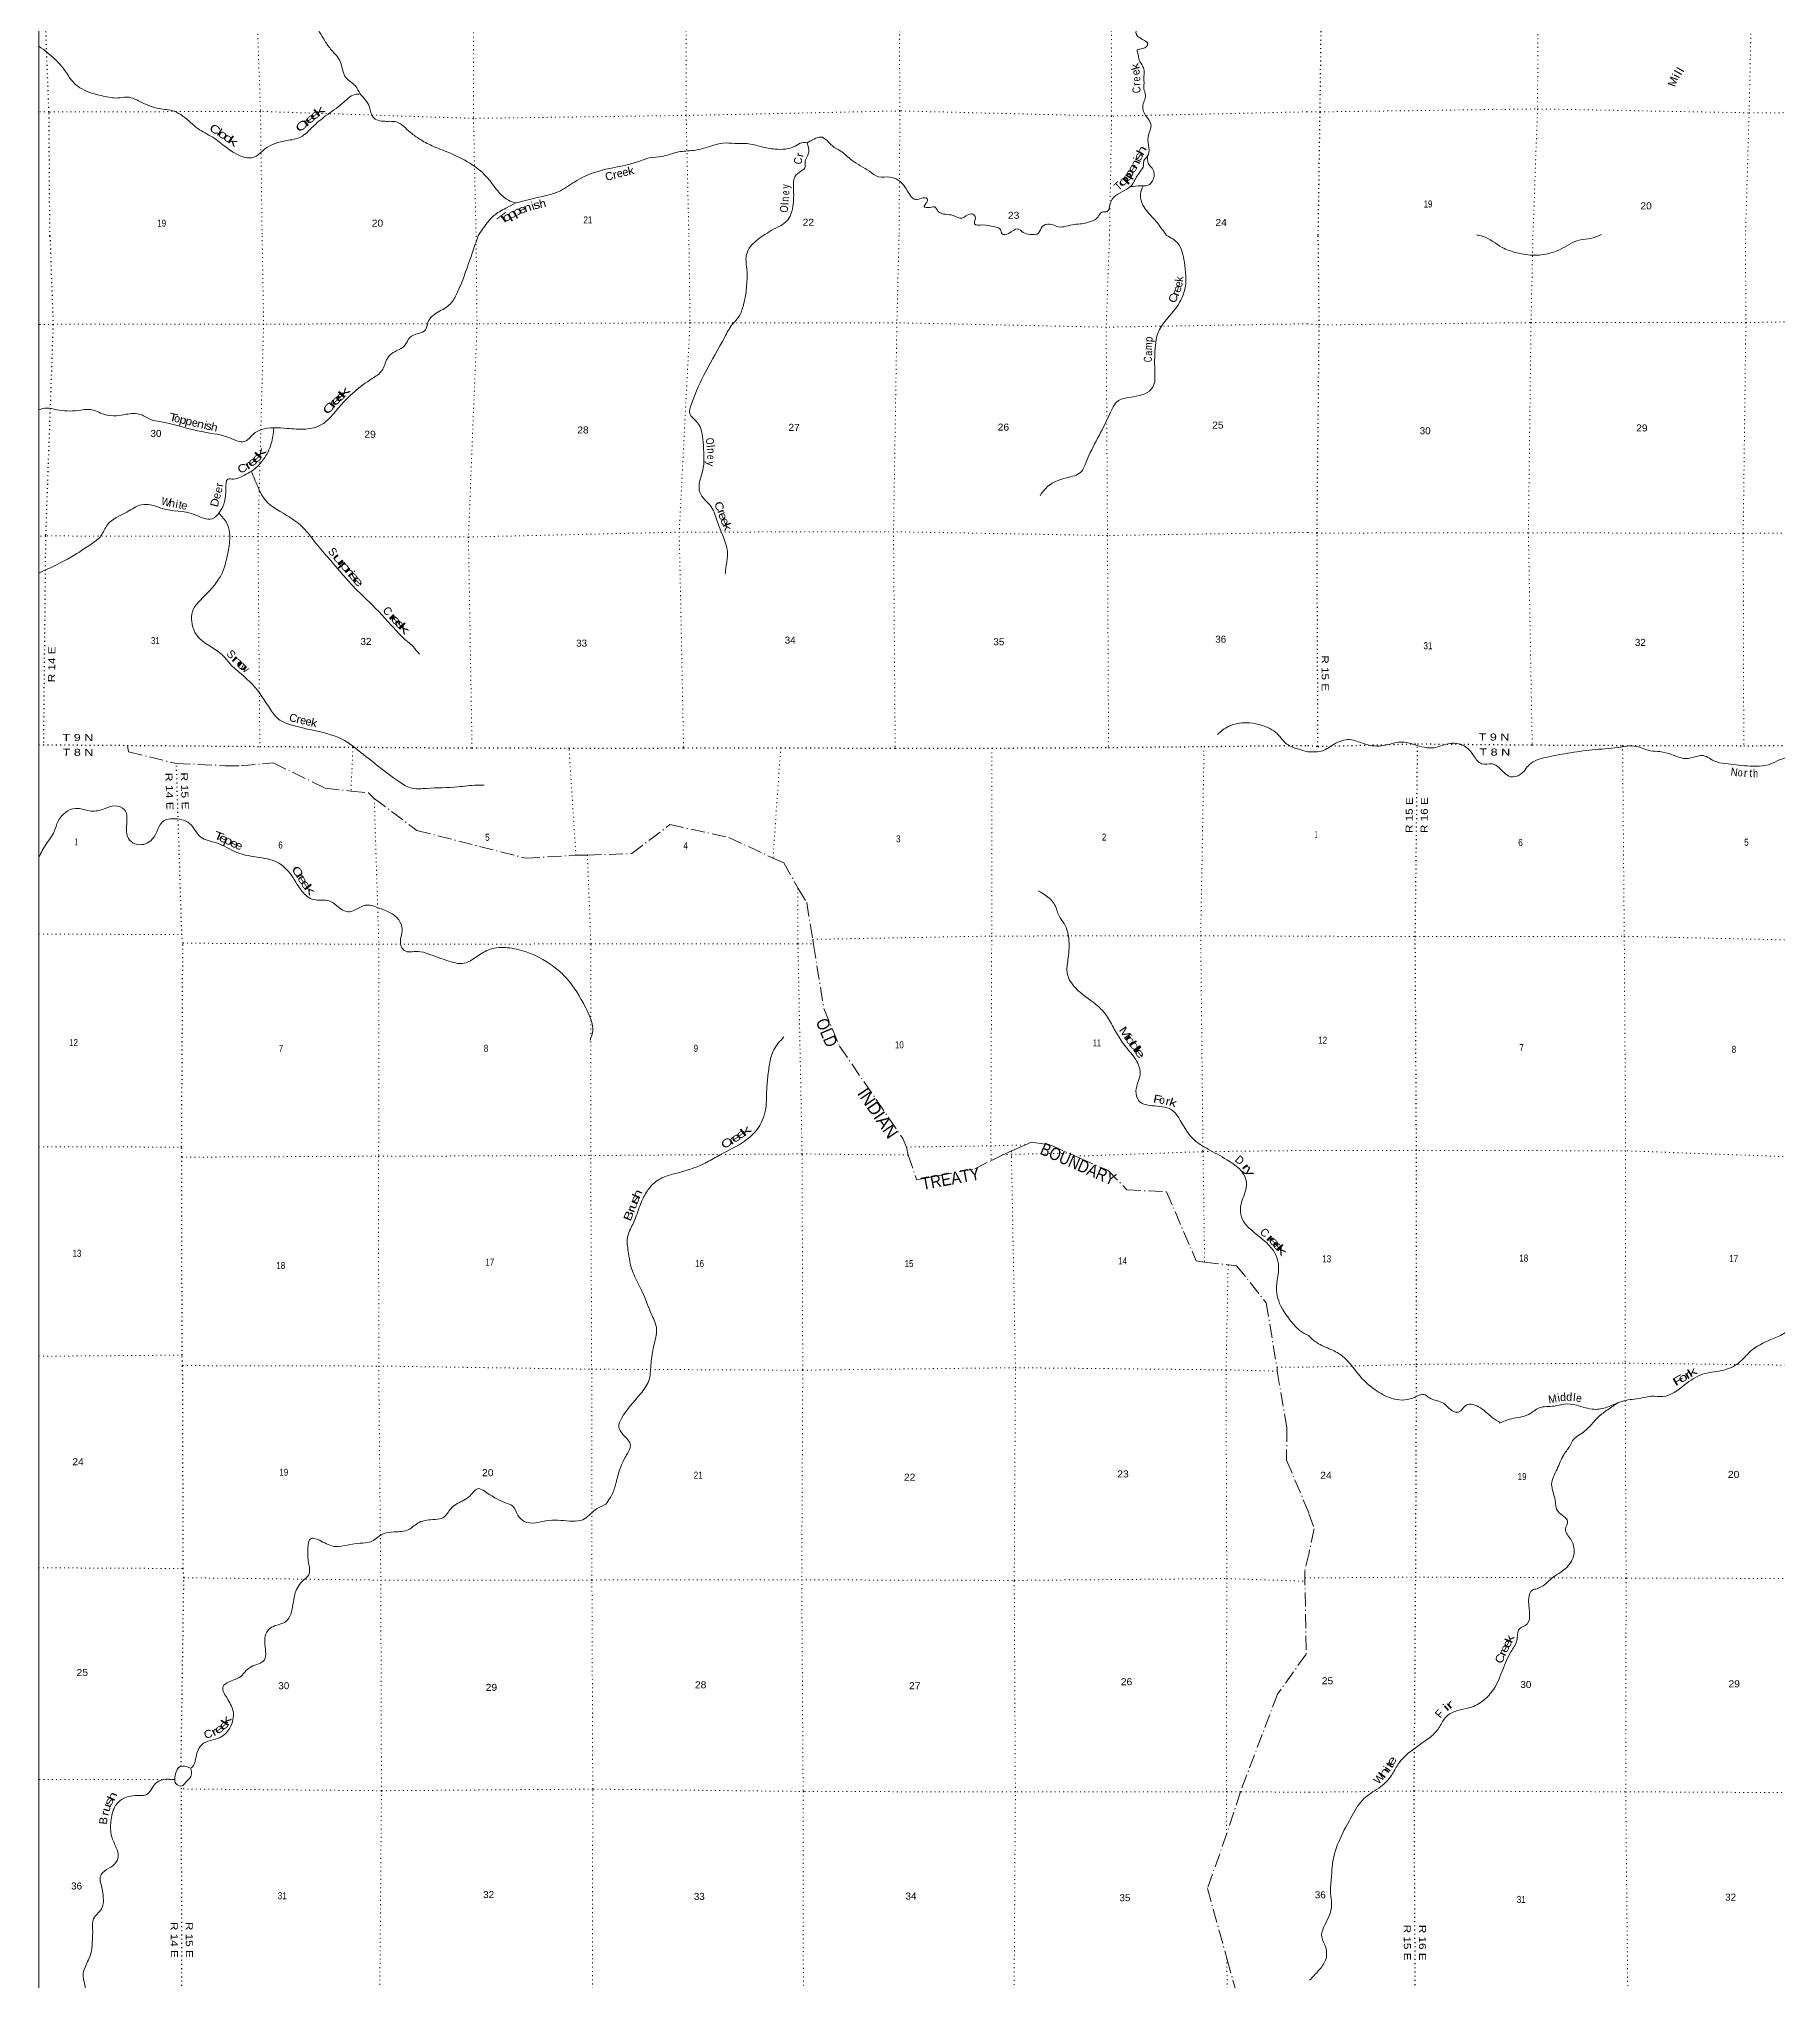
# Model space of a CAD drawing. Header units: feet. Extents: x -2 to 285336, y -549186 to -364975.
# Drawn here: x 0 to 43457, y -501393 to -452875 of the extents above; entities that cross this region are included whole.
import ezdxf
from ezdxf.enums import TextEntityAlignment as Align

# ---------------------------------------------------------------- set-up
doc = ezdxf.new("R2010")
doc.units = ezdxf.units.FT
doc.header["$LTSCALE"] = 70
doc.linetypes.add('DOT_DASHED', pattern=[7.7, 5, -1.2, 0.3, -1.2])
doc.linetypes.add('DOTTED', pattern=[1.5, 0.3, -1.2])
for name, color, linetype, lineweight in [('39', 7, 'Continuous', 13), ('4', 7, 'Continuous', 13), ('41', 7, 'Continuous', 13), ('44', 7, 'DOT_DASHED', 13), ('6', 7, 'DOTTED', 25), ('7', 7, 'DOTTED', 13)]:
    doc.layers.add(name, color=color, linetype=linetype, lineweight=lineweight)

msp = doc.modelspace()

# ---------------------------------------------------------------- linework, layer by layer
at = {"layer": '39'}
for points in [[(3704.99, -443441.99), (3666.27, -443941.03), (3743.39, -444210.39), (3762.29, -444491.98), (3830.06, -445000.77), (4040.43, -445497.06), (4069.13, -445696.15), (4098.86, -446247.29), (4222.74, -446707.63), (4533.53, -447197.59), (4741.82, -447669.74), (4895.1, -447876.5), (5053.94, -447926.32), (5159.16, -448183.52), (5271.21, -448722.35), (5370.16, -448899.1), (5386.96, -449150.53), (5386.19, -449577.03), (5416.07, -450178.47), (5505.4, -450502.11), (5727.21, -450789.14), (5959.27, -451144.54), (6364.73, -451718.71), (6423.28, -451821.14), (6721.47, -452120.01), (6901.29, -452475.57), (7149.69, -452925.47), (7317.12, -453160.36), (7536.9, -453439.34), (7652.48, -453811.18), (7914.35, -454053.83), (8029.43, -454252.66)], [(19206.55, -455473.31), (19386.99, -455379.7), (19547.55, -455328.93), (19837.49, -455553.39), (20032.7, -455673.52), (20330.71, -455914.05), (20763.41, -456184.36), (20994.83, -456320.47), (21278.11, -456329.69), (21652.48, -456576.03), (21922.59, -456889.07), (22067.14, -456860.47), (22211.82, -456872.11), (22178.01, -456988.9), (22132.01, -457059.45), (22282.76, -457089.18), (22397.23, -457074.75), (22477.9, -457183.15), (22666.96, -457261.05), (22855.88, -457290.67), (23077.06, -457360.42), (23299.72, -457247.1), (23408.4, -457315.18), (23392.87, -457500.31), (23591.82, -457525.87), (23879.22, -457569.28), (24040.13, -457639.21), (24080.63, -457747.73), (24241.32, -457741.21), (24465.98, -457625.87), (24610.87, -457711.95), (24779.77, -457763.75), (24988.59, -457728.93), (25086.56, -457567.7), (25267.18, -457504.79), (25490.36, -457572.53), (25887.95, -457513.01), (26076.75, -457498.36), (26291.53, -457441.39), (26480.03, -457326.16), (26572.11, -457211.21), (26708.65, -457190.69), (26780.41, -456997.34), (27147.06, -456660.28), (27329.46, -456520.92), (27435.41, -456341.56), (27535.43, -456192.39), (27615.34, -456041.26), (27627.04, -455918.51), (27709.11, -455817.67), (27731.81, -455332.76), (27801.17, -455006.64), (27674.01, -454799.8), (27597, -454570.68), (27662.46, -454280.79), (27625.85, -454125.99), (27629.46, -453987.16), (27625.11, -453872.5), (27630.53, -453663.26), (27585.98, -453542.68), (27525.43, -453444.28), (27482.74, -453271.4), (27460.3, -453152.77), (27596.8, -453118.16), (27725.01, -452995.06), (27590.11, -452888.83), (27426.9, -452720.33), (27466.65, -452573.35), (27412.01, -452436.71), (27335.23, -452284.04), (27469.25, -452088.49), (27512.9, -451899.25), (27514.34, -451702.09), (27725.12, -451651.17), (28094.8, -451666.16), (28235.25, -451605.39), (28172.55, -451460.73), (28296.8, -451355.75), (28529.67, -451300.73), (28492.05, -451489.96), (28688.85, -451465.23), (28871.04, -451251.44), (28972.42, -450880.96), (29164.76, -450705.36), (29290.93, -450570.2), (29407.88, -450718.72), (29570.5, -450684.04), (29670.74, -450615.34), (29571.97, -450498.95), (29621.89, -450396.2), (29788.41, -450321.26)], [(2.65, -453056.4), (405.17, -453390.14), (645, -453654.98), (838.67, -453934.05), (1253.3, -454208.43), (1611.16, -454305.95), (1976.92, -454353.14), (2197.84, -454332.37), (2591.99, -454474.03), (3000.22, -454617.67), (3384.12, -454686.94), (3794.75, -454969.39), (3971.96, -455115.72), (4346.26, -455335.91), (5052.74, -455804.57), (5356.19, -455841.89), (5652.89, -455627.76), (6194.68, -455418.93), (6543.98, -455331.38), (6856.59, -455066.91), (7169.21, -454802.43), (7586.15, -454489.36), (7904.92, -454267.11), (8029.84, -454253.22)], [(8029.43, -454252.66), (8267.44, -454581.89), (8356.56, -454833.1), (8648.15, -454936.85), (8975.68, -454964.04), (9162.91, -455102.3), (9326.04, -455242.64), (9549.49, -455400.91), (9869.38, -455564.93), (10289.74, -455736.69), (10824.92, -456016.75), (11227.7, -456361.59), (11509.99, -456720.86), (11739.55, -456909.29), (11922.16, -456975.34)], [(11922.55, -456975.13), (12597.07, -456812.18), (12986.46, -456696.35), (13387.53, -456453.74), (13897.09, -456212.82), (15021.25, -455931.85), (15262.09, -455852.67), (15587.42, -455813.48), (15992.89, -455701.63), (16364.43, -455664.31), (16828.15, -455548.26), (17107.19, -455481.04), (17398.5, -455490.23), (17701.86, -455495.36), (18057.65, -455568.74), (18407.38, -455632.08), (18907.37, -455554.14), (19071.86, -455471.17), (19206.64, -455473.8)], [(19206.46, -455472.78), (19247.31, -455706.03), (19217.46, -455802.69), (19159.59, -455935.64), (19142.03, -456114.74), (19049.83, -456185.43), (18899.55, -456320.67), (18866.27, -456618.51), (18849.48, -457063.17), (18701.88, -457425.74), (18539.51, -457546.93), (18310.84, -457666.31), (18101.96, -457797.15)], [(27277.45, -456569.88), (27552.54, -456550.44), (27715.23, -456541.91), (27867.41, -456370.45), (27850.67, -456141.15), (27755.91, -456022.74), (27721.49, -455930.3), (27712.04, -455800.75)], [(27606.2, -456547.75), (27541.06, -456747.63), (27602.15, -457033.12), (27870.32, -457370.31), (28086.05, -457639.25), (28191.09, -457786.37)], [(10983.07, -457800.38), (11206.83, -457476.19), (11405.11, -457270.4), (11711.95, -457088.42), (11922.55, -456975.13)], [(10983.07, -457800.38), (10840.28, -458209.11), (10450.99, -459237.01), (10282.8, -459502.75), (9973.69, -459708.66), (9727.06, -459966.61), (9665.22, -460145.62), (9488.51, -460238.6), (9273.63, -460343.76), (9139.48, -460551.13), (8860.41, -460714.75), (8714.03, -460863.89), (8576.11, -461167.71), (8329.32, -461367.4), (7514.83, -462071.17), (7334.43, -462282.7), (7079.67, -462508.53), (6665.76, -462630.4), (6203.2, -462609.77), (5563.82, -462641.95), (5363.03, -462753.09), (5138.33, -462940.65), (4981.45, -462931.11), (4776.11, -462847.38), (4106.07, -462700.84), (3013.42, -462437.12), (2816.24, -462395.55), (2554.48, -462269.81), (2174.39, -462258.97), (1939.21, -462295.88), (1623.4, -462258.72), (1289.26, -462141.25), (973.61, -462164.35), (448.71, -462143.93), (195.23, -462104.55), (2.28, -462141.33)], [(18103.44, -457796.23), (17791.58, -458066.4), (17695.56, -458247.53), (17696.58, -458619.21), (17614.62, -459525.58), (17502.81, -459813.24), (17336.46, -460014.68), (17146.29, -460330.71), (16674.08, -461186.09), (16314.35, -461998.92), (16274.82, -462248.17), (16444.27, -462442.51), (16612.83, -463040.69), (16596.46, -463667.58), (16508.91, -464007.4), (16523.53, -464204.25), (16808.07, -464569), (16965.99, -464956.25), (17217.66, -465797.26), (17172.27, -466108.82), (17159.69, -466247.14)], [(28191.09, -457786.37), (28475.31, -457988.14), (28637.47, -458457.76), (28647.38, -459134.79), (28455.51, -459561.33), (27972.74, -460235.92), (27913.26, -460541.5), (27898.84, -461148.29), (27847.76, -461584.43), (27357.75, -461821.06), (26990.02, -461916.66), (26763.76, -462270.98), (26467.76, -462856.58), (26185.86, -463448.15), (26049.83, -463705.75), (25698.3, -463843.49), (25162.14, -464118.44), (25029.91, -464295.66)], [(39069.28, -457768.16), (38820.39, -457856.31), (38509.74, -457905.64), (38014.22, -458145.56), (37670.03, -458257.46), (37222.57, -458274.04), (36916.91, -458214.89), (36584.53, -458089.77), (36098.14, -457811.6), (35951.57, -457778.51)], [(5876.02, -462608.61), (5810.11, -462992.76), (5618.14, -463383.14), (5405.62, -463614.86), (5044.25, -463826.97), (4865.42, -463879.78), (4726.68, -463882.23), (4677.03, -464111.42), (4519.8, -464702.6), (4331.24, -464869.96), (3888.55, -464764.89), (3085.78, -464612.75), (2783.89, -464519.28), (2568.72, -464519.97), (2203.24, -464701.95), (1715.46, -465018.94), (1551.34, -465298.72), (1340.7, -465482.23), (812.77, -465821.44), (-0.27, -466229.81)], [(5310.41, -463684.34), (5473.22, -464064.68), (5640.99, -464377.57), (5953.4, -464639.77), (6539.64, -465025.66), (6922.96, -465476.48), (7263.9, -465877.22), (7532.22, -466191.79), (7798.49, -466494.32), (8258.23, -466948.92), (8879.4, -467605.92), (9085.12, -467824.26), (9355.24, -468064.49), (9512.79, -468256.62)], [(4505.24, -464736.68), (4699.54, -464979.29), (4770.56, -465212.12), (4737.58, -465650.21), (4580.32, -466231.34), (4141.49, -466795.29), (3823.01, -467250.36), (3833.76, -467505.48), (3939.06, -467768.34), (4583.93, -468270.57), (4769.51, -468478.92), (5342.07, -469011.52), (5792.23, -469638.94), (6026.22, -469901.38), (6227.58, -469997.18), (7020.4, -470189.53), (7720.94, -470460.54), (8003.05, -470670.59), (8460.52, -471032.78), (9012.65, -471444.9), (9334.84, -471606.61), (9690.77, -471607.48), (10476.93, -471570.82), (10947.36, -471525.12), (11130.36, -471526.55)], [(31726.98, -470692.32), (32095.19, -470665.45), (32380.71, -470505.95), (32768.99, -470387.58), (33115.2, -470488.48), (33559.35, -470546.22), (34052.21, -470448.87), (34390.04, -470513.71), (34876.55, -470593.11), (35228.87, -470493.17), (35628.81, -470545.34), (35867.95, -470785.85), (36068.65, -470994.63), (36337.65, -470997.93), (36495.02, -471082.67), (36794.31, -471316.55), (37034.66, -471261.91), (37267.13, -471010.6), (37678.94, -470833.77), (38217.91, -470729.93), (38835.34, -470645.38), (39481.09, -470584.63), (39930.46, -470557.99), (40286.78, -470666.82), (40525.85, -470688.49), (40817.61, -470763.84), (41165.79, -470860.7), (41440.31, -470811.74), (41572.53, -470784.3), (41876.91, -470919.75), (42166.61, -470989.09), (42707.1, -471045.86), (43300.75, -470993.67), (43534.61, -470888.91), (43784.63, -470796.03), (44059.7, -470592.47), (44725.5, -470105.88), (45090.74, -469885.35), (45604.63, -469677.37), (46198.91, -469480.61), (46498.48, -469531.79), (47049.48, -469638.64), (47477.07, -469855.16), (47557.46, -470077.2), (47733.61, -470238.05), (48027.03, -470275.23), (48299.28, -470198.19), (48487.57, -470368.94), (48633.16, -470692.72), (48654.08, -470993.67), (48692.53, -471238.22), (48954.9, -471388.15), (49668.11, -471455.22), (50054.87, -471599.87), (50338.01, -471823.88), (50461.61, -472157.92), (50721.93, -472303.85), (50939.38, -472373.93), (51231.77, -472726.33), (51419.71, -473071.77), (51352.05, -473345.5), (51181.33, -473546), (50982.91, -473788.93), (50755.57, -473945.83), (50686.5, -474281.82), (50575.7, -474662.4), (50378.38, -475021.78), (50045.15, -475229.94), (49751.28, -475568.2), (49655.26, -475814.12), (49540.38, -475975.9), (49321.28, -476154.8), (49198.9, -476372.87), (49249.33, -476611.28), (49354.93, -476951.53), (49279.19, -477219.32), (49109.42, -477309.38), (49038.31, -477430.56), (49095.6, -477544.42), (49093.26, -477721.13), (48989.17, -477963.11), (49068.72, -478096.82), (49346.41, -478381.11), (49484.49, -478548.36), (49691.52, -478578.39), (49845.22, -478699.31), (50258.07, -478843.7), (50516.06, -478955.52), (51027.15, -479086.87), (51302.63, -479138.29), (51690, -479347.19)], [(29464.3, -470258.61), (29747.29, -470056.8), (30185.42, -469969.01), (30505.28, -470014.2), (30920.06, -470207.76), (31026.92, -470311.9), (31166.12, -470474.19), (31462.13, -470619.91), (31726.98, -470692.32)], [(0.08, -473322.68), (183.03, -473001.98), (385.26, -472683.9), (481.08, -472428.43), (914.55, -472107.6), (1310.88, -472174.65), (1634.49, -472121.38), (1903.74, -472044.18), (2143.31, -472141.86), (2192.7, -472551.56), (2266.05, -472898.9), (2459.4, -473008.79), (2837.09, -472879), (3129.4, -472413.96), (3348.46, -472369.07), (3765.03, -472482.26), (4051.53, -472826.91), (4438.02, -472970.33), (4957.5, -473211.78), (5520.9, -473336.56), (6003.91, -473479.67), (6265.98, -473715.91), (6582.97, -474181.01), (6867.08, -474387.04), (7259.29, -474417.94), (7446.64, -474539.9), (7764.79, -474695.59), (8156.45, -474527.59), (8480.38, -474590.85), (8996.01, -474892.58), (9081.1, -475121.34), (9043.95, -475505.2), (9136.87, -475659.61), (9470.75, -475684.66), (9748.43, -475748.07), (10195.29, -475907.37), (10631.85, -475978.31), (10941.09, -475818.6), (11290.45, -475622.6), (11710.64, -475589.12), (12183.48, -475692.09), (12835.97, -476037.58), (13112.1, -476267.75), (13612.76, -476979.38), (13815.1, -477432.8), (13845.89, -477659.73), (13780.19, -477897.01)], [(24984.73, -474168.55), (25401.96, -474522.83), (25505.27, -474795.74), (25634.5, -474988.2), (25752.31, -475415.77), (25727.51, -475904.06), (25710.33, -476235.62), (25916.43, -476594.59), (26444.47, -477022.86), (26690.52, -477283.25), (26886.52, -477628.2), (27229.79, -478139.42), (27474.04, -478478.18), (27531.13, -478761.29), (27427.68, -479167.45), (27498.74, -479414.35), (27895.25, -479543.68), (28352.06, -479666.78), (28535.72, -479909.3), (28886.96, -480396.39), (29233.46, -480624.33), (29700.73, -480890.05), (30182.75, -481404.85), (30171.33, -481637.94), (30043.78, -482056.24), (30066.64, -482323.38), (30401.54, -482720.12), (30909.72, -483236.85), (30988.85, -483493.76), (30959.8, -483899.69), (30948.63, -484223.19), (31019.72, -484480.13), (31371.06, -485003.39), (31532.38, -485165.61), (31743.89, -485284.74)], [(18628.27, -477821.28), (18371.76, -478141.55), (18276.11, -478459.29), (18222.81, -478821.1), (18193.67, -479190.87), (18164.78, -479653.05), (17950.95, -480139.94), (17581.84, -480464.58), (16951.37, -480812.16), (16614.04, -480994.05), (15957.1, -481221.17), (15525.17, -481371.22), (15262.37, -481599.08), (15092.23, -481884.92), (14936.49, -482287.24), (14846.6, -482504.51), (14716.79, -482830.4), (14733.82, -483173.9), (14837.74, -483667.81), (15027.85, -484063), (15333.51, -484793.34), (15443.04, -485134.53), (15423.45, -485321.44), (15361.89, -485602.91), (15300.72, -486027.03), (15249.49, -486408.92), (15039.26, -486741.1), (14566.37, -487353.37), (14496.55, -487558.52), (14603.67, -487753.07), (14789.43, -488029.73), (14713.57, -488230.88), (14563.54, -488516.65), (14451.94, -488880.66), (14356.27, -489190.37), (14288.28, -489331.22), (14174.13, -489500.35)], [(59337.13, -484373.39), (58706.78, -484365.72), (58038.33, -484362.45), (57841.64, -484364.44), (57620.89, -484368.68), (57024.5, -484344.61), (56609.34, -484168.12), (56333.09, -484247.21), (56043.7, -484422.8), (55598.97, -484515.65), (55376.82, -484584.15), (54984.41, -484690.52), (54572.94, -484692.68), (53489.72, -484342.26), (53369.8, -484184.86), (53410.83, -483855.18), (53284.87, -483695.84), (52918.06, -483538.93), (52548.37, -483289.7), (52203.79, -483148.64), (51724.51, -482984.84), (51273.85, -482874.96), (50651.28, -482841.11), (49987.57, -483124.9), (49664.63, -483361.07), (49392.39, -483650.93), (49208.58, -483741.13), (48842.49, -483660.51), (48247.52, -483361.36), (47616.76, -483098.72), (47090.61, -483071.92), (46929.01, -482965.14), (46956.03, -482639.61), (46945.55, -482380.72), (46740.33, -482330.6), (46383.55, -482595.22), (45899.77, -483015.72), (45671.22, -483467.76), (45396.89, -483960.43), (45102.28, -484220.4), (44592.27, -484414.29), (44412.48, -484504.45), (44320.43, -484746.31), (43861.8, -485066.17), (43618.54, -485237.28), (43302.77, -485383.02), (42783.74, -485683.42), (42497.39, -485967.4), (42057.61, -486158.57), (41590.8, -486251.64), (41143.68, -486515.16), (40602.49, -486807.75), (40321.41, -486800.55), (40048.87, -486847.48), (39625.97, -486914.01), (39199.95, -487074.92), (38885.3, -487126.3), (38440.71, -487022.38), (38141.38, -486995.3), (37878.89, -487044.13), (37506, -487092.08), (37246.59, -487253.32), (36816.06, -487362.08), (36518.04, -487473.51)], [(36539.19, -487465.6), (36336.01, -487328.79), (36036.7, -487092.9), (35678.76, -487024.25), (35493.7, -487194.77), (35355.01, -487174.09), (35116.27, -486975.74), (34763.7, -486838.77), (34654.62, -486765.59), (34352.27, -486844.94), (33826.45, -486852.27), (33404.91, -486639.71), (32981.63, -486242.45), (32590.02, -485798.69), (32307.43, -485632.9), (31948.5, -485459.86), (31743.89, -485284.74)], [(39476.58, -486959.61), (39230.57, -487128.82), (38987.48, -487318), (38802.71, -487518.64), (38527.97, -487756.32), (38362.54, -487880.47), (38291.53, -488011.69), (38123.29, -488262.35), (37956.06, -488619.42), (37819.18, -489002.27), (37907.25, -489398.91), (37978.2, -489683.29), (38219.36, -489925.79), (38164.99, -490119.08), (38295.88, -490374.74), (38368.04, -490787.6), (38160.33, -491108.93), (37827.38, -491347.21), (37454.52, -491609.98), (37338.41, -491643.28), (37246.04, -491851.01), (37267.57, -492216.2), (37203.95, -492491.9), (37014.4, -492612.28), (36946.96, -492908.1), (36799.09, -493190.68), (36396.01, -494076.15), (36151.88, -494367.74), (35816.56, -494567.89), (35276.2, -494735.99), (35132.93, -494867.94), (34982.74, -495116.41), (34766.01, -495333.43), (33975.47, -496001.98), (33813.5, -496278.68), (33547.17, -496556.43), (33132.42, -496847.74), (32833.41, -497278.41), (32342.85, -498463.92), (32310.61, -498873.83), (32289.87, -499227.4), (32318.38, -499482.09), (32241.34, -499824.18), (32073.42, -500319.78), (32170.19, -500575.79), (32167.16, -500891.04), (31993.01, -501153.8), (31768.95, -501392.85)], [(14174.76, -489499.41), (13909.07, -489637.81), (13596.05, -489885.93), (13338.75, -489920.91), (12751.52, -489904.7), (12134.24, -489928.76), (11974.94, -489770.55), (11839.58, -489539.94), (11664.41, -489460.13), (11144.81, -489174.49), (10991.8, -489108.67), (10781.14, -489286.15), (10457.93, -489484.07), (10297.41, -489613.16), (10115.02, -489828.72), (9906.02, -489879.61), (9506.05, -489953.22), (9247.13, -490128.83), (8883.32, -490188.26), (8593.9, -490243.43), (8288.79, -490441.29), (8029.47, -490472.25), (7313.77, -490536.82), (6963.43, -490377.21), (6804.5, -490351.6), (6724.71, -490586.92), (6743.84, -490962.56), (6748.68, -491259.89), (6582.25, -491431.19), (6398.16, -491761.27), (6296.93, -492243.78), (6178.79, -492426.99), (5819.24, -492572.79), (5674.92, -492742.01), (5670.11, -493184.03), (5638.5, -493391.07), (5307.17, -493558.88), (5008.29, -493829.06), (4725.08, -493950.51), (4608.72, -494049.32), (4695.97, -494332.33), (4855.76, -494667.34), (4776.49, -495091.51), (4533.82, -495325.34), (4071.82, -495509.65), (3953.75, -495720.98), (3908.05, -495920.03), (3846.09, -496056.84), (3793.91, -496095.18)], [(3793.91, -496095.18), (3709.36, -496059.29), (3492.24, -496080.07), (3434.22, -496188.75), (3396.49, -496363.66), (3426.98, -496480.09), (3569.91, -496537.9), (3674.22, -496445.15), (3796.49, -496302.11), (3814.24, -496173.47), (3792.58, -496094.62)], [(3395.82, -496381.44), (3119.02, -496376.6), (2916.21, -496479.71), (2683.71, -496759.72), (2522.89, -496778.31), (2086.77, -496866.09), (1902.3, -497059.56), (1802.76, -497423.52), (1819.87, -497795.15), (1935.28, -498082.09), (1984.14, -498298.91), (1894.19, -498494.08), (1693.47, -498629.33), (1535.11, -498812.67), (1563.87, -499033.58), (1613.09, -499380.99), (1587.48, -499571.94), (1369.08, -499859.94), (1345.67, -500119.19), (1334.58, -500472.83), (1301.06, -500716.04), (1163.22, -501047.98), (1105.59, -501297.29), (1152.45, -501518.14), (1138.86, -501692.98), (998.57, -501864.2), (726, -502196.57), (698.37, -502387.52), (733.32, -502664.67), (673.45, -502829.61), (398.35, -502973.13), (171.15, -502983.9), (1.93, -502922.69)]]:
    msp.add_spline(points, degree=3, dxfattribs=at)
at = {"layer": '4'}
msp.add_lwpolyline([(0, -366365.25), (31582.88, -366343.53), (63165.7, -366278.36), (94748.41, -366169.75), (126330.93, -366017.71), (157911.89, -365844.7), (189495.2, -365583.27), (221076.83, -365300.9), (252658.04, -364975.08), (254669.81, -547785.08), (222837.13, -548113.49), (191004.05, -548398.11), (159170.58, -548638.96), (127336.83, -548836), (95502.83, -548989.27), (63668.65, -549098.74), (31834.35, -549164.42), (0, -549186.32)], close=True, dxfattribs=at)
at = {"layer": '44'}
for points in [[(2216.99, -470538.52), (2239.85, -470690.98), (3439.17, -470986.51), (4657.92, -471040.89), (5058.1, -471043.63), (5858.25, -470972.77), (7159.02, -471599.48), (7804.74, -471677.79), (8239.21, -471722.61), (8386.4, -471862.78), (9452.35, -472657), (12177.04, -473355.52), (13427.62, -473279.2), (13715.16, -473274.27), (14823.07, -473238.59), (15778.26, -472510.26), (17249.12, -472833.05), (18318.29, -473333.93), (18624.31, -473465.55), (18984.03, -474111.34), (19196.14, -474462.25), (19349.52, -475391.98), (19365.94, -475510.47), (19625.73, -477110.9), (20016.42, -478047.9), (21601.36, -480361.36), (21688.4, -480572.04), (21735.2, -480770.79), (21948.05, -481388.91), (23397.17, -481119.09), (23812.84, -480906.81), (24079.93, -480773.36), (24326.98, -480670.11), (24590.08, -480548.72), (24815.02, -480447.55), (25275.71, -480516.4), (25831.39, -480761.75), (26024.68, -480849.53), (26721.28, -481150.68), (27201.23, -481641.39), (28192.74, -481690.46), (28931.47, -483413.93), (29144.73, -483449.41), (29738.13, -483515.83), (29943.3, -483537.28), (30685.87, -484465.12), (30953.81, -486101.69), (30960.04, -486174), (31197.21, -487591.67), (31193.39, -488395.33), (31752.6, -489726.78)], [(31752.6, -489726.78), (31884.27, -490114.42), (31753.95, -490708.94)], [(31753.95, -490708.94), (31647.46, -491168.45), (31681.34, -493247.77), (30966.2, -494246.56), (30039.86, -496684.55), (29702.89, -497726.34), (29214, -499098.11), (29707.55, -500876.61), (30018.27, -501984.64), (30141.87, -502323.79), (29963.57, -503482.82)]]:
    msp.add_lwpolyline(points, dxfattribs=at)
at = {"layer": '6'}
for points in [[(277.13, -457804.21), (254.31, -454704.3), (45.94, -449367.59), (85.05, -444162.92), (218.02, -438074.8), (239.17, -432912.43), (216.09, -427738.13), (141.01, -422640.43), (157.39, -417218.56), (45.29, -412091.97)], [(31984.88, -457780.39), (32030.22, -454701.17), (32097.68, -449424.83), (31972.93, -444351.23), (31911.13, -438338.7)], [(277.13, -457804.21), (356.36, -460010.55), (167.84, -465299.12), (113.85, -470516.94)], [(31977.75, -470558.22), (31953.28, -465227.95), (32008.3, -460025.38), (31984.88, -457780.39)], [(0, -470522.93), (113.85, -470516.94), (5525.3, -470557.95), (7851.98, -470578.66), (10830.18, -470597.29), (13253.33, -470599.61), (16118.86, -470598.51), (18548.02, -470592.77), (21409.57, -470603.74), (23824.66, -470602.07), (26742.44, -470584.73), (29129.32, -470561.05), (31726.19, -470532.81)], [(31726.19, -470532.81), (31977.75, -470558.22), (34468.14, -470494.85), (37332.74, -470522.06), (39593.01, -470533.3), (42622.02, -470540.78), (45010.62, -470538.67), (47892.3, -470461.3), (50298.64, -470424.89), (53214.95, -470401.38), (55649.74, -470400.82), (58523.97, -470385.77), (60987.07, -470407), (63452.14, -470396.12)], [(34415, -503476.62), (34412.11, -502038.81), (34383.2, -496664.42), (34420.84, -491321.48), (34442.64, -486002.79), (34440.07, -480654.23), (34409.48, -475313.99), (34468.14, -470494.85)], [(3556.3, -496046.04), (3625.95, -491334.14), (3611.25, -491105.15), (3595.26, -486034.21), (3580.46, -485771.07), (3576.88, -480824.66), (3570.16, -480573.55), (3600.35, -475476.35), (3575.62, -475261.45), (3439.17, -470986.51)], [(3602.28, -503501.96), (3580.66, -501898.16), (3577.94, -501638.99), (3566.1, -496614.26), (3561.75, -496544.83)]]:
    msp.add_lwpolyline(points, dxfattribs=at)
at = {"layer": '7'}
for p, q in [((7851.98, -470578.66), (7804.74, -471677.79)), ((13427.62, -473279.2), (13253.33, -470599.61)), ((18548.02, -470592.77), (18353.27, -473348.97)), ((0, -475249.19), (3575.62, -475261.45)), ((0, -480562.4), (3570.16, -480573.55)), ((29102.93, -480687.02), (29144.73, -483449.41)), ((0, -485800.56), (3580.46, -485771.07)), ((30953.12, -486069.17), (31747.56, -486071.34)), ((0, -491086.56), (3611.25, -491105.15)), ((31650.18, -491335.11), (31754.82, -491339.6)), ((3393.67, -496379.21), (0, -496378.57))]:
    msp.add_line(p, q, dxfattribs=at)
for points in [[(5507.59, -438127.47), (5374.22, -444074.77), (5351.52, -449396.07), (5541.68, -454688.57), (5581.53, -457803.54)], [(10819.09, -438117.71), (10738.41, -444227.81), (10860.41, -449566.79), (10865.76, -454863.86), (10931.01, -457801.62)], [(16158.77, -438130), (16130.34, -444245.98), (16187.86, -449518.76), (16183.09, -454789.71), (16250.4, -457798.49)], [(21446.31, -438172.62), (21439.47, -444113.51), (21493.04, -449410.44), (21526.43, -454677.26), (21504.05, -457794.18)], [(26768.12, -438257.38), (26773.41, -444222.38), (26802.88, -449523.41), (26820.25, -454806.36), (26766.49, -457788.68)], [(42559.17, -438398.11), (42532.51, -444228.13), (42871.9, -449389.86), (42756.4, -454724.41), (42664.15, -457764.73)], [(37221.19, -443418.95), (37207.47, -444183.38), (37500.82, -449401.32), (37465.37, -454627.48), (37352.85, -457773.95)], [(31704.42, -454700.01), (32030.22, -454701.17), (37465.37, -454627.48), (42756.4, -454724.41), (48023.21, -454698.98), (53280.08, -454741.77), (58562.64, -454493.64), (63408.34, -454474.09)], [(6774.33, -454729.15), (5541.68, -454688.57), (254.31, -454704.3), (0, -454702.7)], [(31704.42, -454700.01), (26820.25, -454806.36), (21526.43, -454677.26), (16183.09, -454789.71), (10865.76, -454863.86), (7060.27, -454738.57)], [(5581.53, -457803.54), (5620.89, -460003.81), (5535.37, -463194.59)], [(10931.01, -457801.62), (10955.81, -459996.85), (10739.24, -465325.69), (10830.18, -470597.29)], [(16250.4, -457798.49), (16278.6, -459969.83), (16009.49, -465204.41), (16118.86, -470598.51)], [(21504.05, -457794.18), (21450.65, -459971.43), (21366.51, -465193.36), (21409.57, -470603.74)], [(26766.49, -457788.68), (26683.33, -460081.32), (26715.78, -465288.81), (26742.44, -470584.73)], [(37352.85, -457773.95), (37302.87, -459967.75), (37238.27, -465218.6), (37332.74, -470522.06)], [(42664.15, -457764.73), (42674.27, -459967.56), (42607.83, -465236.51), (42622.02, -470540.78)], [(31711.71, -459995.95), (32008.3, -460025.38), (37302.87, -459967.75), (42674.27, -459967.56), (47896.2, -459870.51), (53196.05, -459734.52), (58511.23, -459732.9), (63423.02, -459812.03)], [(31711.71, -459995.95), (26683.33, -460081.32), (21450.65, -459971.43), (16278.6, -459969.83), (10955.81, -459996.85), (5620.89, -460003.81), (356.36, -460010.55), (0, -460017.52)], [(5528.58, -463448.2), (5478.67, -465310.31), (5525.3, -470557.95)], [(31718.88, -465210.8), (26715.78, -465288.81), (21366.51, -465193.36), (16017.53, -465204.39), (10739.24, -465325.69), (5478.67, -465310.31), (167.84, -465299.12), (0, -465307.75)], [(31718.88, -465210.8), (31953.28, -465227.95), (37238.27, -465218.6), (42607.83, -465236.51), (47918.46, -465178.71), (53216.76, -465090.93), (58543.64, -465053.05), (63437.67, -465136.29)], [(23824.66, -470602.07), (23821.52, -475299.37), (23799.78, -480543.2), (23808.49, -480908.98)], [(29129.32, -470561.05), (29045.82, -475288.74), (29102.93, -480687.02)], [(39593.01, -470533.3), (39634.27, -475305.25), (39669.06, -480665.53), (39655.17, -485972.09), (39680.03, -491342.5), (39670.49, -496685.16), (39725.39, -502049.25), (39714.81, -503468.11)], [(8386.4, -471862.78), (8499, -475506.94), (8495.49, -480800.94), (8495.86, -486044.71), (8548.82, -491394.79), (8565.33, -496658.59), (8521.58, -501944.69)], [(13838.35, -501919.7), (13847.87, -496617.64), (13827.43, -491392.02), (13820.96, -486124.17), (13798.2, -480784.04), (13799.71, -475494.06), (13715.16, -473274.27)], [(18978.13, -474101.58), (18977.77, -475489.6), (19080.78, -480759.16), (19097.64, -486147.53), (19071.86, -491387.36), (19106.55, -496677.22), (19113.05, -501955.12)], [(19347.69, -475380.9), (23811.47, -475299.4), (29045.82, -475288.74), (31732.75, -475302.31)], [(31732.75, -475302.31), (34409.48, -475313.99), (39634.27, -475305.25), (44986.71, -475423.71), (50258.46, -475498.82), (55633.69, -475480.53), (60980.79, -475458.5), (63466.07, -475461.28)], [(3600.35, -475476.35), (8496.98, -475504.94), (13799.71, -475494.06), (18977.77, -475489.6), (19363.74, -475494.59)], [(3576.88, -480824.66), (8495.49, -480800.94), (13798.2, -480784.04), (19080.73, -480743.09), (21735.2, -480770.79)], [(21688.4, -480572.04), (23795.75, -480541.21), (24659.01, -480517.72)], [(24089.05, -480768.8), (24309.11, -480752.54), (25831.29, -480725.58)], [(24379.55, -501932.3), (24413.36, -496688.43), (24384.71, -491402.56), (24414.3, -486086.38), (24315.28, -480802.74), (24312.32, -480676.88)], [(26026.54, -480795.28), (29102.93, -480687.02), (31740.12, -480656.75)], [(63480.78, -480808.33), (60973.23, -480797.12), (55616, -480809.21), (50296.71, -480800.84), (44974.04, -480858.76), (39669.06, -480665.53), (34440.07, -480654.23), (31740.12, -480656.75)], [(29731.91, -483515.18), (29679, -486139.91), (29697.39, -491355.49), (29687.91, -496671.61), (29695.07, -497748.28)], [(3595.26, -486034.21), (8495.86, -486044.71), (13820.96, -486124.17), (19097.64, -486147.53), (24414.3, -486086.38), (29679, -486139.91), (30960.04, -486174)], [(31747.56, -486071.34), (34442.64, -486002.79), (39655.17, -485972.09), (45005.12, -486038.37), (50334.36, -486038.62), (55727.05, -485955.9), (60957.24, -486093.67), (63495.33, -486098.33)], [(3625.95, -491334.14), (8548.82, -491394.79), (13827.43, -491392.02), (19071.86, -491387.36), (24384.71, -491402.56), (29697.39, -491355.49), (31651.62, -491423.64)], [(63509.64, -491299.09), (60940.06, -491265.74), (55612.98, -491281.54), (50316.53, -491353.25), (44969.26, -491357.2), (39680.03, -491342.5), (34420.84, -491321.48), (31754.82, -491339.6)], [(31762.18, -496696.51), (30039.86, -496684.55), (24413.36, -496688.43), (19128.67, -496677.15), (13847.87, -496617.64), (8565.33, -496658.59), (3566.1, -496614.26)], [(31762.18, -496696.51), (34383.2, -496664.42), (39670.49, -496685.16), (44979.91, -496711.7), (50375.49, -496721.31), (55603.52, -496632.23), (60948.63, -496612.23), (63524.32, -496634.19)], [(29699.07, -500846.38), (29710.53, -501959.51), (29737.8, -503483.11)]]:
    msp.add_lwpolyline(points, dxfattribs=at)

# ---------------------------------------------------------------- texts
at = {"layer": '41'}
for s, rotation, width, p in [('k', 104.993, 1.2, (27503.46, -453544.54)), ('l', 60.085, 1.2, (41124.98, -453694.11)), ('C', 97.221, 0.85, (27539.31, -454139.34)), ('e', 94.064, 0.8, (27533.39, -453873.95)), ('M', 70.371, 1.1, (40943.88, -453977.66)), ('i', 62.976, 1.2, (41017.07, -453846.32)), ('l', 61.246, 1.2, (41071, -453767.01)), ('k', 38.82, 2, (7072.63, -454759)), ('C', 330.022, 1.35, (4355.66, -455222.33)), ('C', 40.232, 1.6, (6631.82, -455127.31)), ('r', 40.232, 2.05, (6756.57, -455027.08)), ('e', 40.232, 1.85, (6851.11, -454938.15)), ('e', 40.232, 1.85, (6962.28, -454844.59)), ('l', 327.35, 1.3, (4464.92, -455293.17)), ('o', 327.35, 1.55, (4553.28, -455348.84)), ('c', 325.609, 1.8, (4679.33, -455434.94)), ('k', 325.609, 1.85, (4796.33, -455515.01)), ('h', 61.931, 1.5, (27655.79, -455709.05)), ('C', 81.337, 0.9, (19077.19, -455939.2)), ('r', 78.173, 1.1, (19116.15, -455792.85)), ('e', 56.123, 1.6, (27423.31, -456165.18)), ('n', 63.032, 1.5, (27488.02, -456046.84)), ('i', 64.239, 1.15, (27545.23, -455941.85)), ('s', 69.919, 1.4, (27582.79, -455844.27)), ('r', 12.491, 1.15, (14419.91, -456368.16)), ('k', 13.009, 1.15, (14822.6, -456268.51)), ('y', 88.809, 0.8, (18761.63, -456567)), ('o', 44.63, 2, (27181.95, -456493.4)), ('p', 48.548, 2, (27273.54, -456397.14)), ('p', 61.318, 1.55, (27339.26, -456292.87)), ('n', 18.581, 1.25, (12246.89, -457184.04)), ('s', 13.581, 1.25, (12466.64, -457120.04)), ('h', 13.581, 1.1, (12615.93, -457087.63)), ('n', 88.187, 0.85, (18749.43, -456886.74)), ('e', 88.187, 0.75, (18762.58, -456725.74)), ('T', 36.711, 1.9, (11672.85, -457447.44)), ('o', 32.112, 1.55, (11745.48, -457410.98)), ('p', 32.224, 1.65, (11870.02, -457339.76)), ('p', 30.278, 1.6, (11997.15, -457274.77)), ('e', 21.581, 1.25, (12113.89, -457228.1)), ('O', 81.33, 0.85, (18726.39, -457141.57)), ('C', 67.126, 1.15, (28449.54, -459395.69)), ('r', 68.448, 1.4, (28508.94, -459270.88)), ('e', 72.008, 1.15, (28550.86, -459159.57)), ('p', 87.48, 0.9, (27840.8, -460390.26)), ('C', 88.864, 0.75, (27824, -460887.24)), ('m', 86.657, 0.85, (27831.38, -460563.6)), ('a', 88.413, 0.85, (27830.82, -460736.22)), ('e', 45.98, 2, (7504.67, -461966.12)), ('e', 43.838, 2, (7602.21, -461881.11)), ('k', 46.838, 2.2, (7703.13, -461779.71)), ('T', 346.421, 1.3, (3339.75, -462435.35)), ('p', 346.421, 1.15, (3584.52, -462492.76)), ('p', 346.441, 1.15, (3728.96, -462528.03)), ('C', 49.412, 1.6, (7323.58, -462167.13)), ('r', 51.135, 2, (7416.26, -462056.07)), ('n', 346.441, 1.15, (4023.67, -462598.67)), ('s', 347.552, 1.2, (4227.54, -462645)), ('h', 347.552, 1.1, (4368.83, -462676.92)), ('O', 277.887, 0.8, (16680.32, -462944.87)), ('e', 36.348, 1.7, (5398.1, -463519.22)), ('e', 41.868, 1.9, (5515.18, -463412.55)), ('k', 48.761, 2.1, (5612.17, -463292.6)), ('e', 267.523, 0.75, (16705.13, -463329.09)), ('n', 274.416, 0.9, (16711.27, -463179.18)), ('C', 24.955, 1.2, (5129.41, -463699.11)), ('r', 32.733, 1.75, (5282.47, -463606.87)), ('y', 264.047, 0.9, (16699.9, -463485.58)), ('W', 345.31, 0.9, (3153.93, -464541.65)), ('h', 349.127, 1.05, (3312.67, -464574.87)), ('D', 75.081, 1.1, (4496.23, -464490.02)), ('C', 293.312, 1.2, (16918.92, -464594.12)), ('r', 291.068, 1.35, (16978.48, -464729.31)), ('e', 291.234, 1.25, (17011.44, -464837.97)), ('e', 291.234, 1.25, (17063.39, -464971.32)), ('k', 291.234, 1.4, (17118.76, -465104.9)), ('u', 310.441, 2, (7422.25, -465939.69)), ('p', 310.485, 1.95, (7591.12, -466130.44)), ('r', 310.441, 2.05, (7512.73, -466045.82)), ('r', 310.821, 2.05, (7681.46, -466235.28)), ('i', 310.821, 1.7, (7738.84, -466309.16)), ('s', 311.884, 2.2, (7813.27, -466383.6)), ('e', 311.884, 1.9, (7907.28, -466495.8)), ('r', 313.376, 2.2, (8790.31, -467397.05)), ('e', 313.376, 1.95, (8869.13, -467478.57)), ('e', 313.376, 1.95, (8959.46, -467574.17)), ('k', 313.3, 2.2, (9056.03, -467676.7)), ('n', 316.498, 2.1, (4906.6, -468498.73)), ('o', 316.498, 1.95, (5015.12, -468601.72)), ('r', 347.693, 1.15, (6473.77, -469975.89)), ('k', 346.969, 1.15, (6860.17, -470066.33)), ('N', 353.714, 0.9, (42374.25, -471297.2)), ('o', 356.132, 0.8, (42526.84, -471308.85)), ('h', 0.575, 0.8, (42917.48, -471328.79)), ('T', 339.201, 1.45, (4466.11, -472895.43)), ('e', 334.613, 1.35, (4572.74, -472945.19)), ('p', 337.123, 1.4, (4702.77, -473003.2)), ('e', 335.432, 1.3, (4846.47, -473074.54)), ('e', 339.23, 1.2, (4970.26, -473126.9)), ('C', 305.416, 1.45, (6384.59, -473743.88)), ('r', 303.622, 1.8, (6458.25, -473849.97)), ('e', 301.151, 1.5, (6510.05, -473941.12)), ('e', 303.849, 1.6, (6596.15, -474068.82)), ('k', 308.58, 2, (6694.66, -474194.31)), ('M', 303.675, 1.35, (27074.63, -477766.26)), ('i', 304.086, 1.45, (27154.67, -477884.99)), ('d', 304.086, 1.8, (27219.76, -477972.45)), ('d', 306.557, 1.9, (27318.41, -478096.39)), ('l', 306.557, 1.45, (27384.38, -478196.2)), ('e', 306.587, 1.7, (27445.31, -478284.07)), ('F', 349.149, 1.3, (27951.14, -479472.05)), ('o', 350.056, 0.95, (28066.47, -479491.3)), ('k', 340.061, 1.35, (28323.21, -479552.55)), ('r', 346.056, 1.15, (28202.03, -479522.46)), ('r', 32.025, 1.75, (17369.02, -480483.94)), ('e', 31.87, 1.55, (17475.94, -480416.69)), ('e', 37.173, 1.7, (17610.14, -480320.72)), ('k', 38.087, 2, (17729.28, -480244.86)), ('C', 33.025, 1.4, (17244.68, -480555.59)), ('r', 307.661, 1.95, (30112.74, -481135.01)), ('y', 302.166, 1.65, (30191.27, -481232.17)), ('h', 66.113, 1.4, (15052.37, -481780.04)), ('B', 67.537, 1.4, (14834.51, -482327.01)), ('r', 68.71, 1.4, (14896.7, -482169.02)), ('u', 68.71, 1.4, (14945.25, -482044.4)), ('s', 68.966, 1.45, (14995.66, -481912.28)), ('r', 316.854, 2.2, (30732.13, -482930.31)), ('e', 316.854, 1.95, (30824.76, -483013.08)), ('e', 314.244, 2, (30910.56, -483112.88)), ('k', 310.004, 2.05, (30987.98, -483205.87)), ('k', 31.151, 1.7, (41382.94, -486278.27)), ('F', 30.071, 1.8, (41036.37, -486484.85)), ('o', 30.847, 1.5, (41147.43, -486419.78)), ('r', 30.847, 1.7, (41271, -486345.94)), ('M', 9.861, 0.95, (37858.21, -486965.21)), ('e', 350.045, 0.95, (38487.58, -486940.54)), ('k', 68.25, 1.4, (36859.06, -492897.67)), ('e', 62.505, 1.4, (36796.73, -493022.77)), ('C', 66.413, 1.2, (36616.29, -493395.44)), ('r', 65.09, 1.5, (36679.45, -493254.57)), ('e', 64.09, 1.35, (36734.43, -493143.9)), ('k', 56.68, 1.8, (4764.35, -494956.89)), ('i', 41.852, 1.75, (35240.88, -494651)), ('r', 37.911, 1.95, (35332.43, -494583.22)), ('C', 19.681, 1.1, (4266.31, -495333.23)), ('r', 25.329, 1.5, (4428.49, -495272.89)), ('e', 35.995, 1.7, (4566.34, -495186.42)), ('e', 40.805, 1.85, (4693.76, -495081.67)), ('e', 57.788, 1.55, (33901.64, -495963.27)), ('h', 54.717, 1.75, (33705.64, -496261.76)), ('i', 56.176, 1.45, (33786.75, -496159.93)), ('t', 55.727, 1.55, (33849.35, -496069.73)), ('h', 65.249, 1.4, (1925.88, -496836.72)), ('r', 76.601, 1.15, (1747.79, -497246.28)), ('u', 72.155, 1.3, (1782.62, -497111.05)), ('s', 67.747, 1.5, (1844.15, -496965.38)), ('B', 84.524, 1.05, (1711.54, -497416.52))]:
    msp.add_text(s, height=200, rotation=rotation, dxfattribs=dict(at, width=width)).set_placement(p, align=Align.CENTER)
for s, rotation, p in [('e', 103.672, (27516.3, -453692.49)), ('r', 95.147, (27532.54, -453997.31)), ('C', 14.566, (14282.23, -456402.91)), ('e', 12.491, (14542.37, -456331.24)), ('e', 12.491, (14681.53, -456300.64)), ('T', 42.36, (27048.03, -456628.22)), ('i', 17.581, (12375.37, -457146.68)), ('l', 87.489, (18744.48, -457003.01)), ('k', 84.799, (28608.53, -458887.49)), ('e', 78.523, (28588.02, -459026.9)), ('o', 346.421, (3438.49, -462457.49)), ('e', 346.441, (3882.49, -462564.63)), ('i', 346.441, (4140.76, -462626.91)), ('l', 276.163, (16698.1, -463068.23)), ('e', 76.515, (4541.23, -464318.86)), ('e', 76.515, (4580.5, -464169.48)), ('r', 82.969, (4606.25, -464031.8)), ('i', 349.127, (3432.02, -464597.8)), ('t', 349.127, (3520.51, -464614.79)), ('e', 349.411, (3622.49, -464633.76)), ('S', 310.391, (7271.72, -465760.53)), ('C', 313.413, (8646.7, -467243.81)), ('S', 311.929, (4736.14, -468321.86)), ('w', 318.884, (5090.39, -468669.54)), ('C', 345.195, (6334.3, -469942.63)), ('e', 347.693, (6589.88, -470001.7)), ('e', 347.693, (6724.83, -470034.03)), ('r', 356.132, (42662.22, -471322.01)), ('t', 357.965, (42795.79, -471325.36)), ('D', 317.412, (29953.53, -480972.3)), ('C', 314.812, (30574.76, -482780.97)), ('i', 9.742, (38010.73, -486934.95)), ('d', 3.732, (38109.82, -486918.67)), ('d', 356.266, (38251.88, -486912.19)), ('l', 353.848, (38376.93, -486926.97)), ('F', 49.576, (35088.12, -494797.16)), ('W', 47.375, (33575.85, -496419.8))]:
    msp.add_text(s, height=200, rotation=rotation, dxfattribs=at).set_placement(p, align=Align.CENTER)
at = {"layer": '44'}
for s, height, rotation, width, p in [('OLD', 311.2, 292.634, 0.85, (19415.95, -477435.77)), ('BOUNDARY', 311.3, 336.177, 0.85, (25004.96, -480735.9)), ('TREATY', 311.3, 10.547, 0.9, (22094.75, -481648.89))]:
    msp.add_text(s, height=height, rotation=rotation, dxfattribs=dict(at, width=width)).set_placement(p)
msp.add_text('INDIAN', height=311.2, rotation=304.415, dxfattribs=at).set_placement((20446.37, -479231.37))
at = {"layer": '6'}
for s, rotation, width, p in [('R 14 E', 89.407, 1.25, (405.02, -468955.9)), ('R 15 E', 270.263, 1.25, (32067.31, -468283.06)), ('T 9 N', 359.566, 1.35, (591.63, -470420.56)), ('T 8 N', 359.566, 1.35, (592.95, -470791.44)), ('T 9 N', 359.456, 1.35, (35992.6, -470408.26)), ('T 8 N', 359.456, 1.35, (36010.7, -470784.39)), ('R 14 E', 271.828, 1.3, (3163.56, -471219.58)), ('R 15 E', 271.828, 1.3, (3546.41, -471211.67)), ('R 15 E', 89.303, 1.25, (34340.99, -472724.6)), ('R 16 E', 89.303, 1.25, (34716.07, -472725.06)), ('R 14 E', 270.135, 1.25, (3298.63, -499938.87)), ('R 15 E', 270.135, 1.25, (3673.6, -499938)), ('R 15 E', 270.308, 1.25, (34121.81, -500007.51)), ('R 16 E', 270.308, 1.25, (34501.2, -500009.94))]:
    msp.add_text(s, height=175, rotation=rotation, dxfattribs=dict(at, width=width)).set_placement(p)
at = {"layer": '7'}
for s, width, p in [('19', 0.85, (34618.47, -457090.74)), ('20', 1.1, (40037.55, -457137.32)), ('19', 0.85, (2960.58, -457569.11)), ('20', 1.1, (8322.32, -457569.26)), ('21', 0.85, (13614.69, -457489.06)), ('22', 1.1, (19093.96, -457547.29)), ('23', 1.1, (24226.19, -457373.1)), ('24', 1.1, (29414.66, -457551.36)), ('30', 1.05, (2791.1, -462824.43)), ('29', 1.1, (8137.52, -462845.45)), ('28', 1.1, (13459.22, -462738.39)), ('27', 1.1, (18738.71, -462672.28)), ('26', 1.1, (23970.41, -462666.08)), ('25', 1.1, (29330.63, -462616.4)), ('30', 1.05, (34521.19, -462757.79)), ('29', 1.1, (39932.29, -462687.63)), ('31', 0.85, (2805.11, -468002.5)), ('32', 1.05, (8042.01, -468022.5)), ('33', 1.05, (13432.95, -468064.87)), ('34', 1.05, (18647.12, -467989.15)), ('35', 1.05, (23862.94, -468031.07)), ('36', 1.05, (29409.08, -467967.8)), ('31', 0.85, (34615.3, -468128.93)), ('32', 1.05, (39900.28, -468046.55)), ('1', 0.4, (903.36, -473034.91)), ('6', 0.85, (5987.31, -473110.71)), ('5', 0.85, (11158.33, -472918.77)), ('4', 0.85, (16112.98, -473125.81)), ('3', 0.85, (21431.37, -472956.05)), ('2', 0.85, (26575.47, -472912.6)), ('1', 0.4, (31898.45, -472846.56)), ('6', 0.85, (36985.84, -473046.8)), ('5', 0.85, (42632.84, -473042.58)), ('12', 0.85, (756.03, -478048.27)), ('11', 0.65, (26350.69, -478054.95)), ('12', 0.85, (31984.24, -477988.53)), ('7', 0.85, (5999.17, -478194.39)), ('8', 0.85, (11123.83, -478191.45)), ('9', 0.85, (16369.04, -478190.12)), ('10', 0.85, (21402.09, -478103.75)), ('7', 0.85, (37012.76, -478173.68)), ('8', 0.85, (42321.14, -478217.55)), ('13', 0.85, (842.38, -483314.66)), ('18', 0.85, (5938.03, -483618.01)), ('17', 0.85, (11164.01, -483536.08)), ('16', 0.85, (16408.59, -483567.81)), ('15', 0.85, (21642.98, -483572.19)), ('14', 0.85, (26982.85, -483502.86)), ('13', 0.85, (32084.71, -483451.96)), ('18', 0.85, (37012.36, -483433.54)), ('17', 0.85, (42260.55, -483442.8)), ('24', 1.1, (837.13, -488524.25)), ('19', 0.85, (6013.69, -488786.63)), ('20', 1.1, (11080.99, -488797.13)), ('21', 0.85, (16373.39, -488859.74)), ('22', 1.1, (21627.08, -488910.64)), ('23', 1.1, (26959.63, -488828.72)), ('24', 1.1, (32033.62, -488862.97)), ('19', 0.85, (36970.24, -488894.07)), ('20', 1.1, (42224.81, -488840.02)), ('25', 1.1, (942.14, -493789.78)), ('26', 1.1, (27048.34, -494021.98)), ('25', 1.1, (32071.65, -493997.47)), ('29', 1.1, (42240.47, -494073.51)), ('30', 1.05, (5987.46, -494120.81)), ('29', 1.1, (11170.63, -494163.01)), ('28', 1.1, (16402.01, -494098.71)), ('27', 1.1, (21753.92, -494121.84)), ('30', 1.05, (37038.17, -494089.61)), ('36', 1.05, (808.04, -499126.39)), ('31', 0.85, (5972.91, -499369.21)), ('32', 1.05, (11108.26, -499341.72)), ('33', 1.05, (16374.91, -499386.94)), ('34', 1.05, (21666.29, -499378.18)), ('35', 1.05, (27014.85, -499420.2)), ('36', 1.05, (31898.63, -499347.7)), ('32', 1.05, (42156.58, -499405.82)), ('31', 0.85, (36948.07, -499461.71))]:
    msp.add_text(s, height=175, dxfattribs=dict(at, width=width)).set_placement(p)

doc.saveas('drawing.dxf')
